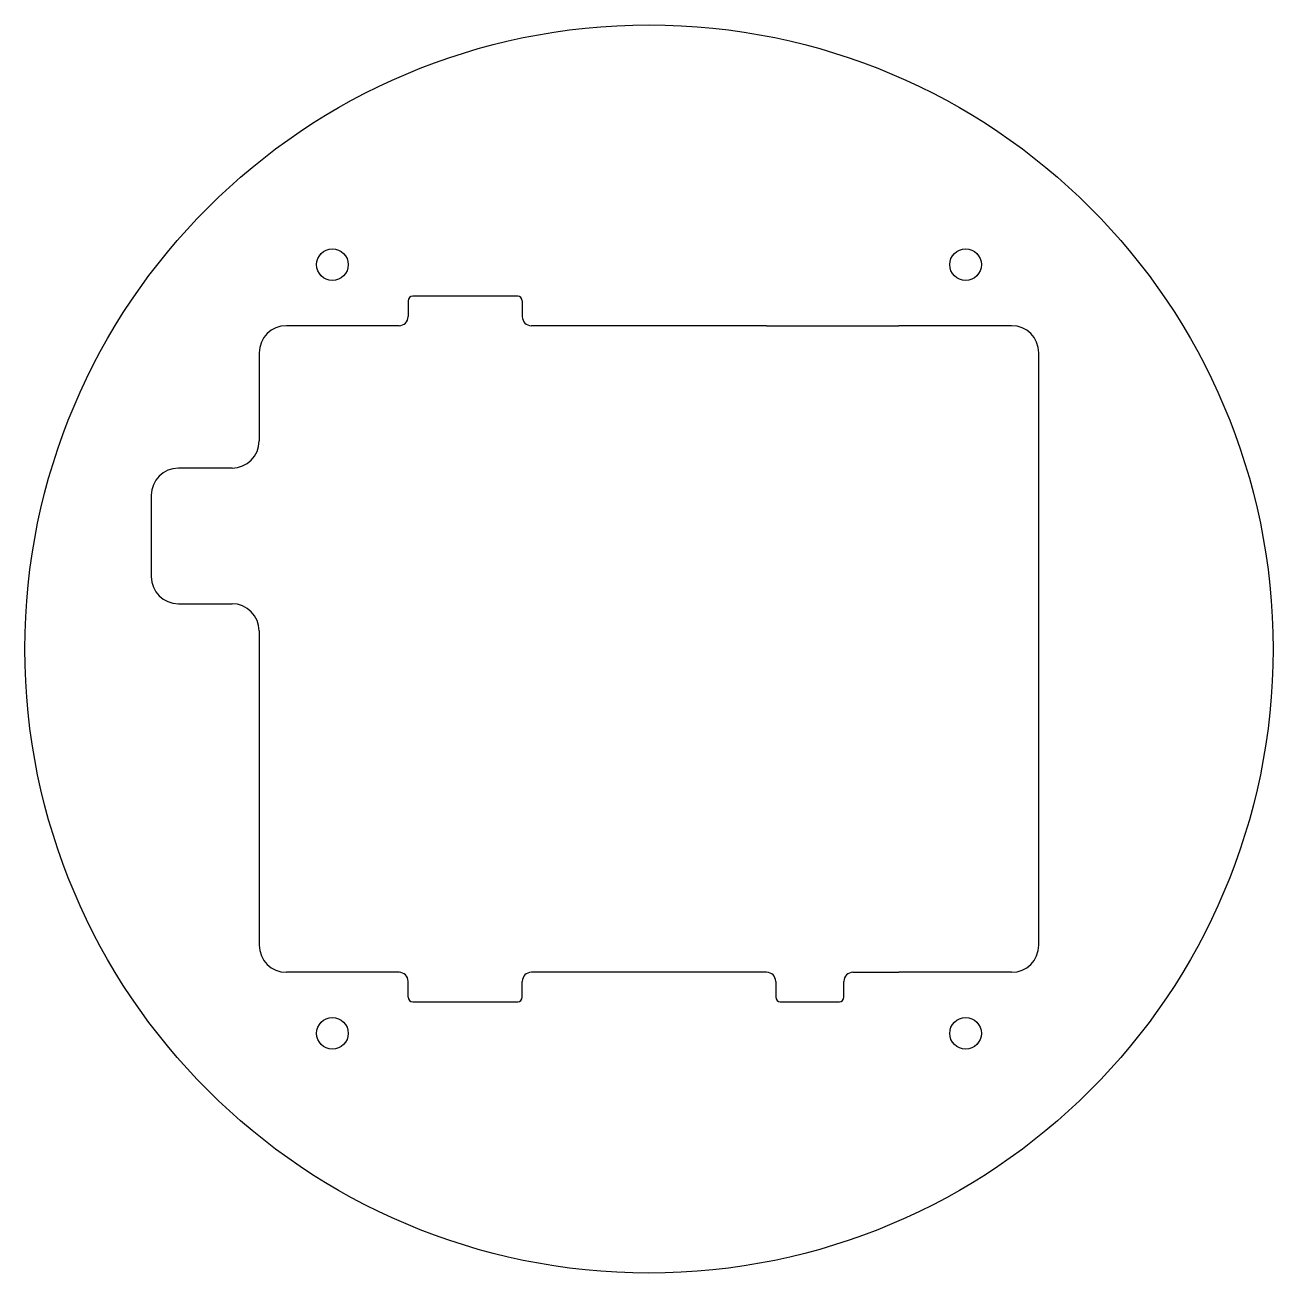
# Model space of a CAD drawing. Header units: millimetres. Extents: x -69 to 69, y -69 to 69.
import ezdxf

# ---------------------------------------------------------------- set-up
doc = ezdxf.new("R2010")
doc.units = ezdxf.units.MM
doc.layers.get('0').update_dxf_attribs({"linetype": 'CONTINUOUS'})

msp = doc.modelspace()

# ---------------------------------------------------------------- linework, layer by layer
for p, q in [((-14.51, 39), (-26.13, 39)), ((-26.63, 38.5), (-26.63, 36.75)), ((-14.01, 38.5), (-14.01, 36.75)), ((-27.63, 35.75), (-40.1, 35.75)), ((13.01, 35.75), (-13.01, 35.75)), ((13.01, 35.75), (27.63, 35.75)), ((40.1, 35.75), (27.63, 35.75)), ((-43.1, 32.75), (-43.1, 23)), ((43.1, 31.21), (43.1, 32.75)), ((43.1, -32.75), (43.1, 31.21)), ((-46.1, 20), (-52.03, 20)), ((-55.03, 17), (-55.03, 8)), ((-52.03, 5), (-46.1, 5)), ((-43.1, 2), (-43.1, -32.75)), ((-27.63, -35.75), (-40.1, -35.75)), ((13.01, -35.75), (-13.01, -35.75)), ((22.55, -35.75), (27.63, -35.75)), ((40.1, -35.75), (27.63, -35.75)), ((-26.63, -38.5), (-26.63, -36.75)), ((-14.01, -38.5), (-14.01, -36.75)), ((14.01, -36.75), (14.01, -38.5)), ((21.55, -38.5), (21.55, -36.75)), ((-26.13, -39), (-14.51, -39)), ((14.51, -39), (21.05, -39))]:
    msp.add_line(p, q)
for centre, radius in [((0, 0), 69), ((-35, 42.5), 1.75), ((35, 42.5), 1.75), ((-35, -42.5), 1.75), ((35, -42.5), 1.75)]:
    msp.add_circle(centre, radius)
for centre, radius, start, end in [((-26.13, 38.5), 0.5, 90, 180), ((-14.51, 38.5), 0.5, 0, 90), ((-27.63, 36.75), 1, 270, 360), ((-13.01, 36.75), 1, 180, 270), ((-40.1, 32.75), 3, 90, 180), ((40.1, 32.75), 3, 0, 90), ((-46.1, 23), 3, -90, 0), ((-52.03, 17), 3, 90, 180), ((-52.03, 8), 3, 180, 270), ((-46.1, 2), 3, 0, 90), ((-40.1, -32.75), 3, 180, 270), ((40.1, -32.75), 3, -90, 0), ((-27.63, -36.75), 1, 0, 90), ((-13.01, -36.75), 1, 90, 180), ((13.01, -36.75), 1, 0, 90), ((22.55, -36.75), 1, 90, 180), ((-26.13, -38.5), 0.5, 180, 270), ((-14.51, -38.5), 0.5, -90, 0), ((14.51, -38.5), 0.5, 180, 270), ((21.05, -38.5), 0.5, -90, 0)]:
    msp.add_arc(centre, radius, start, end)

doc.saveas('drawing.dxf')
